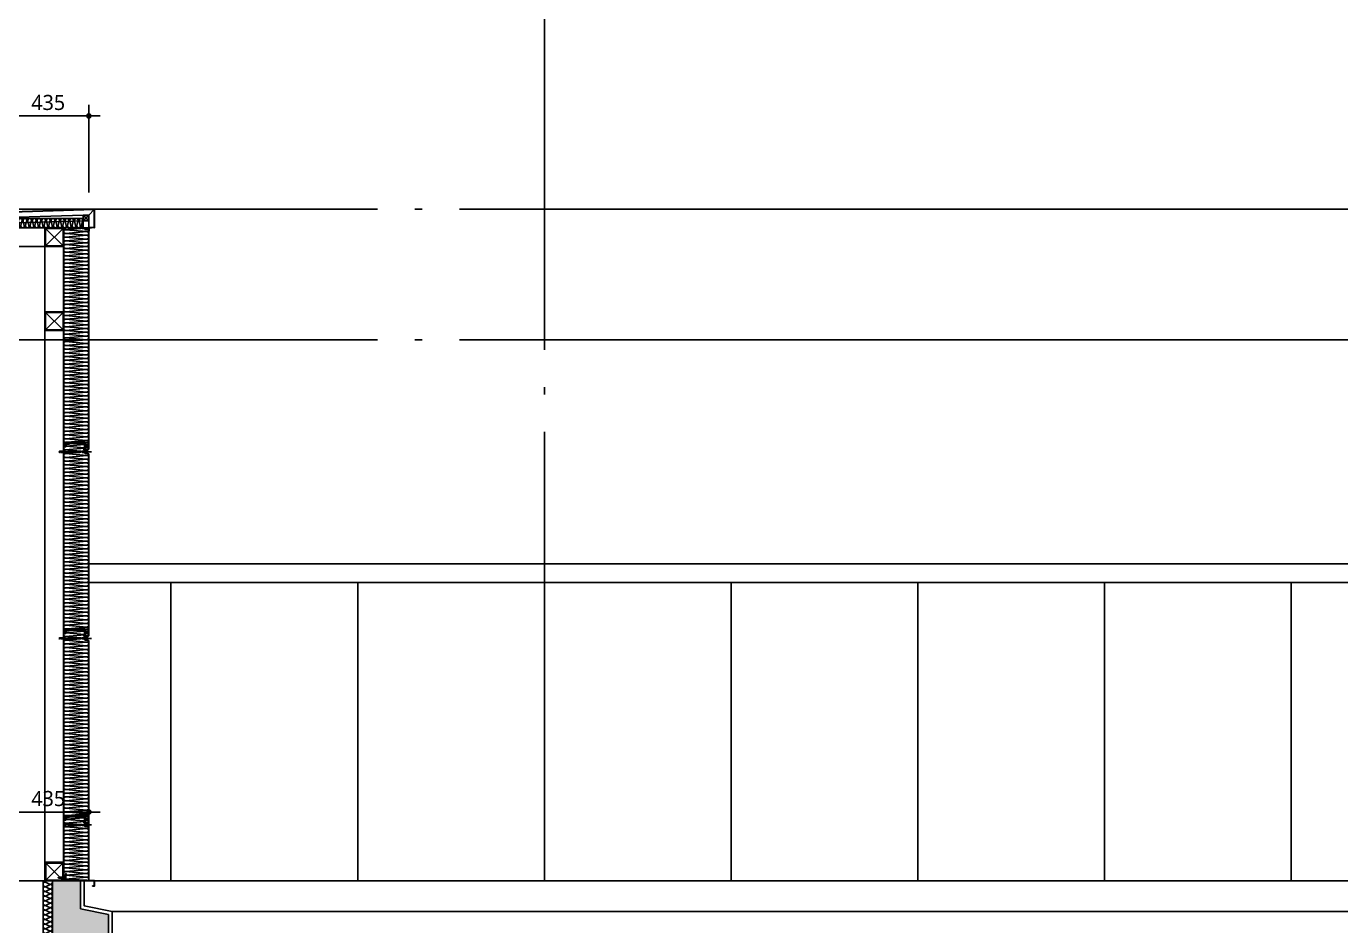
# Model space of a CAD drawing. Header units: millimetres. Extents: x 0 to 672800, y 0 to 118800.
# Drawn here: x 267675 to 274715, y 36804 to 41624 of the extents above; entities that cross this region are included whole.
import ezdxf
from ezdxf.xclip import XClip

# ---------------------------------------------------------------- set-up
doc = ezdxf.new("R2010")
doc.units = ezdxf.units.MM
doc.header["$LTSCALE"] = 200
doc.header["$XCLIPFRAME"] = 0
for name, pattern in [('CEN-GAUN', [32.2, 30, -1, 0.2, -1]), ('HIDDEN', [0.375, 0.25, -0.125]), ('XR-A-SECTION$0$CEN-OC', [10, 9.25, -0.25, 0.25, -0.25])]:
    doc.linetypes.add(name, pattern=pattern)
doc.layers.get('DEFPOINTS').update_dxf_attribs({"color": 137})
for name, color, linetype in [('0-S-col', 4, 'Continuous'), ('01FIN', 9, 'Continuous'), ('01단열재', 252, 'Continuous'), ('01하지철물', 253, 'Continuous'), ('161', 161, 'Continuous'), ('6ELE', 6, 'Continuous'), ('7', 7, 'Continuous'), ('8ELE', 8, 'Continuous'), ('A-CON', 2, 'Continuous'), ('A-sect_stl', 8, 'Continuous'), ('AA-ELEV-PCN9', 9, 'Continuous'), ('BOLT', 8, 'Continuous'), ('CEN', 1, 'CEN-GAUN'), ('CON', 2, 'Continuous'), ('CTR', 1, 'XR-A-SECTION$0$CEN-OC'), ('ELE-4', 4, 'Continuous'), ('ELE-6', 6, 'Continuous'), ('ELE-8', 8, 'Continuous'), ('FLA', 2, 'Continuous'), ('HAT', 8, 'Continuous'), ('HAT-254', 254, 'Continuous'), ('HAT-INS', 252, 'Continuous'), ('HAT-INS1', 252, 'Continuous'), ('Insul', 252, 'Continuous'), ('PANEL', 6, 'Continuous'), ('S-253', 252, 'Continuous'), ('squrepipe', 252, 'Continuous'), ('STEEL-E', 6, 'Continuous'), ('STL', 4, 'Continuous'), ('SYP_BOLT', 9, 'Continuous'), ('SYP_FLASHING', 5, 'Continuous'), ('SYP_INSUL', 252, 'Continuous'), ('WALL', 2, 'Continuous')]:
    doc.layers.add(name, color=color, linetype=linetype)
doc.layers.add('check', color=61, linetype='Continuous', plot=False)
doc.styles.add('$0$스타일1', font='malgun.ttf')
doc.dimstyles.new('CJA', dxfattribs={"dimscale": 300, "dimtxt": 2.7, "dimasz": 1, "dimexe": 2, "dimexo": 3, "dimgap": 1, "dimtad": 1, "dimdec": 0, "dimzin": 1, "dimdsep": 46, "dimlunit": 6, "dimtxsty": '$0$스타일1', "dimblk": 'CJDOT', "dimcen": 0.09, "dimdle": 1, "dimclrd": 256, "dimclre": 256, "dimclrt": 3, "dimadec": 0, "dimazin": 0, "dimtfac": 1, "dimtdec": 0, "dimtix": 1, "dimtmove": 2, "dimatfit": 3, "dimldrblk": 'CJDOT', "dimfxl": 1, "dimtolj": 1, "dimtzin": 1, "dimarcsym": 0})

# ---------------------------------------------------------------- blocks, each defined once
blk = doc.blocks.new('*U329')
at = {"layer": 'HAT-INS'}
for points in [[(0, 0, 0.414214), (0.25, 0.25), (0, 0.75, -1), (0.5, 0.75), (0.25, 0.25, 0.414214), (0.5, 0)], [(0.5, 0, 0.414214), (0.75, 0.25), (0.5, 0.75, -1), (1, 0.75), (0.75, 0.25, 0.414214), (1, 0)], [(1, 0, 0.414214), (1.25, 0.25), (1, 0.75, -1), (1.5, 0.75), (1.25, 0.25, 0.414214), (1.5, 0)], [(1.5, 0, 0.414214), (1.75, 0.25), (1.5, 0.75, -1), (2, 0.75), (1.75, 0.25, 0.414214), (2, 0)], [(2, 0, 0.414214), (2.25, 0.25), (2, 0.75, -1), (2.5, 0.75), (2.25, 0.25, 0.414214), (2.5, 0)], [(2.5, 0, 0.414214), (2.75, 0.25), (2.5, 0.75, -1), (3, 0.75), (2.75, 0.25, 0.414214), (3, 0)], [(3, 0, 0.414214), (3.25, 0.25), (3, 0.75, -1), (3.5, 0.75), (3.25, 0.25, 0.414214), (3.5, 0)], [(3.5, 0, 0.414214), (3.75, 0.25), (3.5, 0.75, -1), (4, 0.75), (3.75, 0.25, 0.414214), (4, 0)], [(4, 0, 0.414214), (4.25, 0.25), (4, 0.75, -1), (4.5, 0.75), (4.25, 0.25, 0.414214), (4.5, 0)], [(4.5, 0, 0.414214), (4.75, 0.25), (4.5, 0.75, -1), (5, 0.75), (4.75, 0.25, 0.414214), (5, 0)], [(5, 0, 0.414214), (5.25, 0.25), (5, 0.75, -1), (5.5, 0.75), (5.25, 0.25, 0.414214), (5.5, 0)], [(5.5, 0, 0.414214), (5.75, 0.25), (5.5, 0.75, -1), (6, 0.75), (5.75, 0.25, 0.414214), (6, 0)], [(6, 0, 0.414214), (6.25, 0.25), (6, 0.75, -1), (6.5, 0.75), (6.25, 0.25, 0.414214), (6.5, 0)], [(6.5, 0, 0.414214), (6.75, 0.25), (6.5, 0.75, -1), (7, 0.75), (6.75, 0.25, 0.414214), (7, 0)], [(7, 0, 0.414214), (7.25, 0.25), (7, 0.75, -1), (7.5, 0.75), (7.25, 0.25, 0.414214), (7.5, 0)], [(7.5, 0, 0.414214), (7.75, 0.25), (7.5, 0.75, -1), (8, 0.75), (7.75, 0.25, 0.414214), (8, 0)], [(8, 0, 0.414214), (8.25, 0.25), (8, 0.75, -1), (8.5, 0.75), (8.25, 0.25, 0.414214), (8.5, 0)], [(8.5, 0, 0.414214), (8.75, 0.25), (8.5, 0.75, -1), (9, 0.75), (8.75, 0.25, 0.414214), (9, 0)]]:
    blk.add_lwpolyline(points, format="xyb", dxfattribs=at)
blk = doc.blocks.new('SCW-1')
at = {"layer": 'BOLT', "color": 8, "linetype": 'HIDDEN', "ltscale": 0.5}
for p, q in [((150, 3), (150, 9)), ((154.1, 12), (151.1, 9)), ((151.1, 9), (151.1, 3)), ((151.1, 3), (154.1, 0)), ((153.1, 5.4), (153.1, 6.6)), ((153.1, 6.6), (154.5, 6.6)), ((154.5, 5.4), (153.1, 5.4)), ((154.5, 12), (154.1, 12)), ((154.1, 0), (154.5, 0)), ((154.5, 6.6), (154.5, 12)), ((154.5, 0), (154.5, 5.4))]:
    blk.add_line(p, q, dxfattribs=at)
for points in [[(0, 6), (9, 7), (11, 9), (12, 7), (10, 3)], [(10, 3), (5, 3), (0, 6), (5, 9), (11, 9)], [(150, 3), (10, 3)], [(11, 9), (150, 9)]]:
    blk.add_lwpolyline(points, dxfattribs=at)
for centre, start, end in [((150.6, 9.2), 199.47122, 340.52878), ((150.6, 2.8), 19.47122, 160.52878)]:
    blk.add_arc(centre, 0.6, start, end, dxfattribs=at)
blk = doc.blocks.new('PANEL-135')
at = {"layer": '161'}
for p, q in [((150, 0), (0, 0)), ((150, -1000), (0, -1000))]:
    blk.add_line(p, q, dxfattribs=at)
at = {"layer": 'BOLT', "color": 8, "linetype": 'HIDDEN', "ltscale": 0.5}
for p, q in [((37.8, 20.4), (41.2, 17)), ((37.8, 19.3), (40.8, 16.3)), ((37.8, 8.7), (40.8, 11.7)), ((37.8, 7.6), (41.2, 11)), ((37.8, 6.4), (41.2, 3)), ((37.8, 5.3), (40.8, 2.3)), ((41.2, 17), (41.2, 11)), ((41.2, 3), (41.2, -3)), ((37.8, -5.3), (40.8, -2.3)), ((37.8, -6.1), (37.8, -6.1)), ((38.6, -5.6), (41.2, -3))]:
    blk.add_line(p, q, dxfattribs=at)
at = {"layer": 'HAT-INS1'}
for points in [[(37.8, 21.4), (137, 30)], [(137, 30.5), (39.6, 38.9)]]:
    blk.add_lwpolyline(points, dxfattribs=at)
for points in [[(147.4, 26.4, -0.625476), (139.5, 10.2), (37.8, 19.1)], [(37.8, 1.4), (139.5, 10.2, -1), (139.5, -9.8), (37.8, -0.9)], [(25.8, -19.8), (139.5, -9.8, -1), (139.5, -29.8), (25.8, -19.8), (25.8, -19.8, 1), (25.8, -39.8, 1)], [(25.8, -39.8), (139.5, -29.8, -1), (139.5, -49.8), (25.8, -39.8), (25.8, -39.8, 1), (25.8, -59.8, 1)], [(25.8, -59.8), (139.5, -49.8, -1), (139.5, -69.8), (25.8, -59.8), (25.8, -59.8, 1), (25.8, -79.8, 1)], [(25.8, -79.8), (139.5, -69.8, -1), (139.5, -89.8), (25.8, -79.8), (25.8, -79.8, 1), (25.8, -99.8, 1)], [(16.1, -12.4, 0.338737), (25.8, -19.8)], [(25.8, -99.8), (139.5, -89.8, -1), (139.5, -109.8), (25.8, -99.8), (25.8, -99.8, 1), (25.8, -119.8, 1)], [(25.8, -119.8), (139.5, -109.8, -1), (139.5, -129.8), (25.8, -119.8), (25.8, -119.8, 1), (25.8, -139.8, 1)], [(25.8, -139.8), (139.5, -129.8, -1), (139.5, -149.8), (25.8, -139.8), (25.8, -139.8, 1), (25.8, -159.8, 1)], [(25.8, -159.8), (139.5, -149.8, -1), (139.5, -169.8), (25.8, -159.8), (25.8, -159.8, 1), (25.8, -179.8, 1)], [(25.8, -179.8), (139.5, -169.8, -1), (139.5, -189.8), (25.8, -179.8), (25.8, -179.8, 1), (25.8, -199.8, 1)], [(25.8, -199.8), (139.5, -189.8, -1), (139.5, -209.8), (25.8, -199.8), (25.8, -199.8, 1), (25.8, -219.8, 1)], [(25.8, -219.8), (139.5, -209.8, -1), (139.5, -229.8), (25.8, -219.8), (25.8, -219.8, 1), (25.8, -239.8, 1)], [(25.8, -239.8), (139.5, -229.8, -1), (139.5, -249.8), (25.8, -239.8), (25.8, -239.8, 1), (25.8, -259.8, 1)], [(25.8, -259.8), (139.5, -249.8, -1), (139.5, -269.8), (25.8, -259.8), (25.8, -259.8, 1), (25.8, -279.8, 1)], [(25.8, -279.8), (139.5, -269.8, -1), (139.5, -289.8), (25.8, -279.8), (25.8, -279.8, 1), (25.8, -299.8, 1)], [(25.8, -299.8), (139.5, -289.8, -1), (139.5, -309.8), (25.8, -299.8), (25.8, -299.8, 1), (25.8, -319.8, 1)], [(25.8, -319.8), (139.5, -309.8, -1), (139.5, -329.8), (25.8, -319.8), (25.8, -319.8, 1), (25.8, -339.8, 1)], [(25.8, -339.8), (139.5, -329.8, -1), (139.5, -349.8), (25.8, -339.8), (25.8, -339.8, 1), (25.8, -359.8, 1)], [(25.8, -359.8), (139.5, -349.8, -1), (139.5, -369.8), (25.8, -359.8), (25.8, -359.8, 1), (25.8, -379.8, 1)], [(25.8, -379.8), (139.5, -369.8, -1), (139.5, -389.8), (25.8, -379.8), (25.8, -379.8, 1), (25.8, -399.8, 1)], [(25.8, -399.8), (139.5, -389.8, -1), (139.5, -409.8), (25.8, -399.8), (25.8, -399.8, 1), (25.8, -419.8, 1)], [(25.8, -419.8), (139.5, -409.8, -1), (139.5, -429.8), (25.8, -419.8), (25.8, -419.8, 1), (25.8, -439.8, 1)], [(25.8, -439.8), (139.5, -429.8, -1), (139.5, -449.8), (25.8, -439.8), (25.8, -439.8, 1), (25.8, -459.8, 1)], [(25.8, -459.8), (139.5, -449.8, -1), (139.5, -469.8), (25.8, -459.8), (25.8, -459.8, 1), (25.8, -479.8, 1)], [(25.8, -479.8), (139.5, -469.8, -1), (139.5, -489.8), (25.8, -479.8), (25.8, -479.8, 1), (25.8, -499.8, 1)], [(25.8, -499.8), (139.5, -489.8, -1), (139.5, -509.8), (25.8, -499.8), (25.8, -499.8, 1), (25.8, -519.8, 1)], [(25.8, -519.8), (139.5, -509.8, -1), (139.5, -529.8), (25.8, -519.8), (25.8, -519.8, 1), (25.8, -539.8, 1)], [(25.8, -539.8), (139.5, -529.8, -1), (139.5, -549.8), (25.8, -539.8), (25.8, -539.8, 1), (25.8, -559.8, 1)], [(25.8, -559.8), (139.5, -549.8, -1), (139.5, -569.8), (25.8, -559.8), (25.8, -559.8, 1), (25.8, -579.8, 1)], [(25.8, -579.8), (139.5, -569.8, -1), (139.5, -589.8), (25.8, -579.8), (25.8, -579.8, 1), (25.8, -599.8, 1)], [(25.8, -599.8), (139.5, -589.8, -1), (139.5, -609.8), (25.8, -599.8), (25.8, -599.8, 1), (25.8, -619.8, 1)], [(25.8, -619.8), (139.5, -609.8, -1), (139.5, -629.8), (25.8, -619.8), (25.8, -619.8, 1), (25.8, -639.8, 1)], [(25.8, -639.8), (139.5, -629.8, -1), (139.5, -649.8), (25.8, -639.8), (25.8, -639.8, 1), (25.8, -659.8, 1)], [(25.8, -659.8), (139.5, -649.8, -1), (139.5, -669.8), (25.8, -659.8), (25.8, -659.8, 1), (25.8, -679.8, 1)], [(25.8, -679.8), (139.5, -669.8, -1), (139.5, -689.8), (25.8, -679.8), (25.8, -679.8, 1), (25.8, -699.8, 1)], [(25.8, -699.8), (139.5, -689.8, -1), (139.5, -709.8), (25.8, -699.8), (25.8, -699.8, 1), (25.8, -719.8, 1)], [(25.8, -719.8), (139.5, -709.8, -1), (139.5, -729.8), (25.8, -719.8), (25.8, -719.8, 1), (25.8, -739.8, 1)], [(25.8, -739.8), (139.5, -729.8, -1), (139.5, -749.8), (25.8, -739.8), (25.8, -739.8, 1), (25.8, -759.8, 1)], [(25.8, -759.8), (139.5, -749.8, -1), (139.5, -769.8), (25.8, -759.8), (25.8, -759.8, 1), (25.8, -779.8, 1)], [(25.8, -779.8), (139.5, -769.8, -1), (139.5, -789.8), (25.8, -779.8), (25.8, -779.8, 1), (25.8, -799.8, 1)], [(25.8, -799.8), (139.5, -789.8, -1), (139.5, -809.8), (25.8, -799.8), (25.8, -799.8, 1), (25.8, -819.8, 1)], [(25.8, -819.8), (139.5, -809.8, -1), (139.5, -829.8), (25.8, -819.8), (25.8, -819.8, 1), (25.8, -839.8, 1)], [(25.8, -839.8), (139.5, -829.8, -1), (139.5, -849.8), (25.8, -839.8), (25.8, -839.8, 1), (25.8, -859.8, 1)], [(25.8, -859.8), (139.5, -849.8, -1), (139.5, -869.8), (25.8, -859.8), (25.8, -859.8, 1), (25.8, -879.8, 1)], [(25.8, -879.8), (139.5, -869.8, -1), (139.5, -889.8), (25.8, -879.8), (25.8, -879.8, 1), (25.8, -899.8, 1)], [(25.8, -899.8), (139.5, -889.8, -1), (139.5, -909.8), (25.8, -899.8), (25.8, -899.8, 1), (25.8, -919.8, 1)], [(25.8, -919.8), (139.5, -909.8, -1), (139.5, -929.8), (25.8, -919.8), (25.8, -919.8, 1), (25.8, -939.8, 1)], [(129.1, -948.8), (25.8, -939.8), (25.8, -939.8, 0.541794), (16.7, -953.8, 0.541794)], [(25.8, -939.8), (139.5, -929.8, -1), (139.5, -949.8), (138.9, -949.7)]]:
    blk.add_lwpolyline(points, format="xyb", dxfattribs=at)
at = {"layer": 'Insul', "color": 251}
for p, q in [((18.3, -964.5), (18.3, -973.7)), ((32.3, -964.5), (18.3, -964.5)), ((32.3, -973.7), (18.3, -973.7)), ((18.3, -974.7), (18.3, -983)), ((32.3, -974.7), (18.3, -974.7)), ((32.3, -964.5), (32.3, -973.7)), ((32.3, -974.7), (32.3, -983)), ((29, -986.4), (21.7, -986.4))]:
    blk.add_line(p, q, dxfattribs=at)
for points in [[(135.1, 38.5), (136, 38.5, 0.414214), (136.3, 38.8), (136.3, 39), (136.3, 39.5, 0.414214), (133.3, 42.5), (128.3, 43.2), (120.8, 43.2, -0.414214), (120.3, 43.7), (120.3, 44, -0.414214), (120.8, 44.5), (133.9, 44.5), (135.5, 44.1, 0.487928), (135.9, 44.4), (135.9, 44.5, 0.414214), (133.9, 46.5), (82.3, 46.5), (40.6, 46.5, 0.414214), (38.6, 44.5), (38.6, 44.4, 0.487928), (39, 44.1), (40.6, 44.5), (53.7, 44.5, -0.414214), (54.2, 44), (54.2, 43.7, -0.414214), (53.7, 43.2), (46.1, 43.2), (41.1, 42.5, 0.414214), (38.1, 39.5), (38.1, 39), (38.1, 38.8, 0.414214), (38.4, 38.5), (39.3, 38.5, 0.414214), (39.6, 38.8), (39.6, 39, -0.414214), (41.1, 40.5), (46.1, 41.2), (54.7, 41.2, 0.414214), (56.2, 42.7), (56.2, 44, -0.414214), (56.7, 44.5), (82.3, 44.5), (117.8, 44.5, -0.414214), (118.3, 44), (118.3, 42.7, 0.414214), (119.8, 41.2), (128.3, 41.2), (133.3, 40.5, -0.414214), (134.8, 39), (134.8, 38.8, 0.414214)], [(135.1, 38.5), (136, 38.5, 0.414214), (136.3, 38.8), (136.3, 39), (136.3, 39.5, 0.414214), (133.3, 42.5), (128.3, 43.2), (120.8, 43.2, -0.414214), (120.3, 43.7), (120.3, 44, -0.414214), (120.8, 44.5), (133.9, 44.5), (135.5, 44.1, 0.487928), (135.9, 44.4), (135.9, 44.5, 0.414214), (133.9, 46.5), (82.3, 46.5), (40.6, 46.5, 0.414214), (38.6, 44.5), (38.6, 44.4, 0.487928), (39, 44.1), (40.6, 44.5), (53.7, 44.5, -0.414214), (54.2, 44), (54.2, 43.7, -0.414214), (53.7, 43.2), (46.1, 43.2), (41.1, 42.5, 0.414214), (38.1, 39.5), (38.1, 39), (38.1, 38.8, 0.414214), (38.4, 38.5), (39.3, 38.5, 0.414214), (39.6, 38.8), (39.6, 39, -0.414214), (41.1, 40.5), (46.1, 41.2), (54.7, 41.2, 0.414214), (56.2, 42.7), (56.2, 44, -0.414214), (56.7, 44.5), (82.3, 44.5), (117.8, 44.5, -0.414214), (118.3, 44), (118.3, 42.7, 0.414214), (119.8, 41.2), (128.3, 41.2), (133.3, 40.5, -0.414214), (134.8, 39), (134.8, 38.8, 0.414214)], [(148.7, -968.9, -0.414214), (146.2, -971.4), (142.9, -971.4, -0.414214), (140.4, -968.9), (140.4, -953.8, 0.414214), (139.4, -952.8), (136.9, -952.8), (136.9, -951.8), (39, -951.8), (39, -952.8), (35.1, -952.8, 0.414214), (34.1, -953.8), (34.1, -983, -0.414191), (29.1, -988), (21.7, -988, -0.414236), (16.7, -983), (16.7, -949.8), (37, -949.8), (37, -948.8), (138.9, -948.8), (138.9, -949.8), (148.7, -949.8)], [(148.7, -968.9, -0.414214), (146.2, -971.4), (142.9, -971.4, -0.414214), (140.4, -968.9), (140.4, -953.8, 0.414214), (139.4, -952.8), (136.9, -952.8), (136.9, -951.8), (39, -951.8), (39, -952.8), (35.1, -952.8, 0.414214), (34.1, -953.8), (34.1, -983, -0.414191), (29.1, -988), (21.7, -988, -0.414236), (16.7, -983), (16.7, -949.8), (37, -949.8), (37, -948.8), (138.9, -948.8), (138.9, -949.8), (148.7, -949.8)], [(142, -951.4), (147, -951.4), (147, -968.9, -0.414214), (146.2, -969.7), (142.9, -969.7, -0.414214), (142, -968.9)]]:
    blk.add_lwpolyline(points, format="xyb", close=True, dxfattribs=at)
blk.add_lwpolyline([(32.3, -952.5), (32.3, -963.5), (18.3, -963.5), (18.3, -952.5)], close=True, dxfattribs=at)
for centre, start, end in [((21.7, -983), 180, 270.00431), ((29, -983), 270.00431, 0)]:
    blk.add_arc(centre, 3.35, start, end, dxfattribs=at)
at = {"layer": 'PANEL', "ltscale": 3}
for points in [[(44, 43.3), (44, 44.1), (39, 44.1, 0.414214), (37, 42.1), (37, -3.7, -0.39552), (32.8, -8.2), (19.7, -9.1, 0.39896), (15, -14.1), (15, -444.5), (15, -983.8, 0.414242), (20, -988.8), (31.5, -988.8, 0.414191), (35, -985.3), (35, -953.3), (42, -953.3), (42, -952.5), (34.2, -952.5), (34.2, -985.3, -0.414191), (31.5, -988), (20, -988, -0.414242), (15.8, -983.8), (15.8, -444.5), (15.8, -14.1, -0.399273), (19.8, -9.9), (32.8, -9, 0.39552), (37.8, -3.7), (37.8, 42.1, -0.414214), (39, 43.3), (44, 43.3)], [(130.5, 44.1), (130.5, 44.1), (130.5, 43.6), (135.5, 43.6, -0.414214), (137, 42.1), (137, 28.4, 0.414214), (139, 26.4), (148, 26.4, -0.414214), (149.5, 24.9), (149.5, -391.9), (149.5, -969.9, -0.414214), (148, -971.4), (141, -971.4, -0.414214), (139.5, -969.9), (139.5, -952.8), (137, -952.8), (137, -953.3), (139, -953.3), (139, -969.9, 0.414214), (141, -971.9), (148, -971.9, 0.414214), (150, -969.9), (150, -391.9), (150, 24.9, 0.414214), (148, 26.9), (139, 26.9, -0.414214), (137.5, 28.4), (137.5, 42.1, 0.414214), (135.5, 44.1), (130.5, 44.1)]]:
    blk.add_lwpolyline(points, format="xyb", dxfattribs=at)
at = {"layer": 'SYP_INSUL'}
for points in [[(37.8, 41.4), (38.9, 41.5)], [(38.1, 39), (37.8, 39.1)], [(56.2, 43.2), (70.1, 44.5)]]:
    blk.add_lwpolyline(points, dxfattribs=at)
at = {"layer": 'WALL', "color": 3}
blk.add_line((44, 43.3), (44, 43.3), dxfattribs=at)
at = {"xscale": -1}
blk.add_blockref('SCW-1', (176.2, -6), dxfattribs=at)
blk = doc.blocks.new('CJDOT')
blk.add_line((-2, 0), (2, 0))
at = {"const_width": 0.5}
blk.add_lwpolyline([(-0.25, 0, 1), (0.25, 0, 1)], format="xyb", close=True, dxfattribs=at)
blk = doc.blocks.new('*D332')
at = {"layer": 'check', "lineweight": -2, "transparency": 16777216}
for p, q in [((267575, 37003.3), (267575, 37473)), ((268010, 37170.1), (268010, 37473)), ((267605, 37413), (267980, 37413))]:
    blk.add_line(p, q, dxfattribs=at)
at = {"layer": 'DEFPOINTS', "color": 0, "transparency": 16777216}
for p in [(268010, 37413), (268010, 37080.1), (267575, 36913.3)]:
    blk.add_point(p, dxfattribs=at)
at = {"layer": 'check', "lineweight": -2, "transparency": 16777216, "xscale": 30, "yscale": 30, "zscale": 30, "rotation": 180}
blk.add_blockref('CJDOT', (267575, 37413), dxfattribs=at)
at = {"layer": 'check', "lineweight": -2, "transparency": 16777216, "xscale": 30, "yscale": 30, "zscale": 30}
blk.add_blockref('CJDOT', (268010, 37413), dxfattribs=at)
at = {"layer": 'check', "transparency": 16777216, "insert": (267792.5, 37484.8), "char_height": 81, "attachment_point": 5, "style": '$0$스타일1'}
blk.add_mtext('\\A1;435', dxfattribs=at)
blk = doc.blocks.new('하지철물')
at = {"layer": '01하지철물', "color": 1}
for p, q in [((46.8, 46.8), (-46.8, -46.8)), ((46.8, -46.8), (-46.8, 46.8))]:
    blk.add_line(p, q, dxfattribs=at)
at = {"layer": '01하지철물'}
for points in [[(-50, -50), (-50, 50), (50, 50), (50, -50)], [(-46.8, -46.8), (-46.8, 46.8), (46.8, 46.8), (46.8, -46.8)]]:
    blk.add_lwpolyline(points, close=True, dxfattribs=at)
blk = doc.blocks.new('STL_30x30')
at = {"layer": 'CTR'}
for p, q in [((1.6, 28.4), (28.4, 1.6)), ((28.4, 28.4), (1.6, 1.6))]:
    blk.add_line(p, q, dxfattribs=at)
at = {"layer": 'ELE-4'}
for points in [[(0, 0), (30, 0), (30, 30), (0, 30)], [(1.6, 1.6), (28.4, 1.6), (28.4, 28.4), (1.6, 28.4)]]:
    blk.add_lwpolyline(points, close=True, dxfattribs=at)
blk = doc.blocks.new('CAP-535X100')
at = {"layer": 'ELE-6'}
blk.add_lwpolyline([(-550, -100), (-60, -100), (-60, -50), (-550, -50)], close=True, dxfattribs=at)
at = {"layer": 'ELE-8'}
for p, q in [((-580, -47.9), (-608.8, -21.1)), ((-580, -98.8), (-580, -48.9)), ((-580, -78.9), (-59.5, -62.2)), ((-550, -47.9), (-60, -32.2)), ((-550, -50), (-550, -47.9)), ((-60, -50), (-60, -32.2)), ((-30, -32.2), (-1.2, -1.3)), ((-30, -96), (-30, -32.2))]:
    blk.add_line(p, q, dxfattribs=at)
at = {"layer": 'Insul'}
for points in [[(-550, -50.3, -0.608337), (-538.2, -63.6), (-544.4, -86.5, 0.524856), (-535, -100, 0.524856), (-525.7, -86.5), (-531.9, -63.6, -1.449198), (-513.2, -63.6), (-519.4, -86.5, 0.524856), (-510, -100, 0.524856), (-500.7, -86.5), (-506.9, -63.6, -1.449198), (-488.2, -63.6), (-494.4, -86.5, 0.524856), (-485, -100, 0.00003), (-485, -100)], [(-485, -100, 0.524856), (-475.7, -86.5), (-481.9, -63.6, -1.449198), (-463.2, -63.6), (-469.4, -86.5, 0.524856), (-460, -100, 0.524856), (-450.7, -86.5), (-456.9, -63.6, -1.449198), (-438.2, -63.6), (-444.4, -86.5, 0.524856), (-435, -100, 0.524856), (-425.7, -86.5), (-431.9, -63.6, -1.449198), (-413.2, -63.6), (-419.4, -86.5, 0.524856), (-410, -100, 0.524856), (-400.7, -86.5), (-406.9, -63.6, -1.449198), (-388.2, -63.6), (-394.4, -86.5, 0.524856), (-385, -100, 0.524856), (-375.7, -86.5), (-381.9, -63.6, -1.449198), (-363.2, -63.6), (-369.4, -86.5, 0.524856), (-360, -100, 0.524856), (-350.7, -86.5), (-356.9, -63.6, -1.449198), (-338.2, -63.6), (-344.4, -86.5, 0.524856), (-335, -100, 0.524856), (-325.7, -86.5), (-331.9, -63.6, -1.449198), (-313.2, -63.6), (-319.4, -86.5, 0.524856), (-310, -100, 0.524856), (-300.7, -86.5), (-306.9, -63.6, -1.449198), (-288.2, -63.6), (-294.4, -86.5, 0.524856), (-285, -100, 0.524856), (-275.7, -86.5), (-281.9, -63.6, -1.449198), (-263.2, -63.6), (-269.4, -86.5, 0.524856), (-260, -100, 0.524856), (-250.7, -86.5), (-256.9, -63.6, -1.449198), (-238.2, -63.6), (-244.4, -86.5, 0.524856), (-235, -100, 0.524856), (-225.7, -86.5), (-231.9, -63.6, -1.449198), (-213.2, -63.6), (-219.4, -86.5, 0.524856), (-210, -100, 0.524856), (-200.7, -86.5), (-206.9, -63.6, -1.449198), (-188.2, -63.6), (-194.4, -86.5, 0.524856), (-185, -100, 0.524856), (-175.7, -86.5), (-181.9, -63.6, -1.449198), (-163.2, -63.6), (-169.4, -86.5, 0.524856), (-160, -100, 0.524856), (-150.7, -86.5), (-156.9, -63.6, -1.449198), (-138.2, -63.6), (-144.4, -86.5, 0.524856), (-135, -100, 0.524856), (-125.7, -86.5), (-131.9, -63.6, -1.449198), (-113.2, -63.6), (-119.4, -86.5, 0.524856), (-110, -100, 0.524856), (-100.7, -86.5), (-106.9, -63.6, -1.449198), (-88.2, -63.6), (-94.4, -86.5, 0.524856), (-85, -100, 0.524856), (-75.7, -86.5), (-81.9, -63.6, -1.449198), (-63.2, -63.6), (-69.4, -86.5, 0.524856), (-60, -100, 0.00003), (-60, -100, 0.00003)]]:
    blk.add_lwpolyline(points, format="xyb", dxfattribs=at)
at = {"layer": 'STL'}
blk.add_lwpolyline([(-579.1, -145.6), (-565, -125), (-565, -98.8), (-608.8, -98.8), (-608.8, -21.1), (-1.2, -1.3), (-1.2, -98.8), (-30, -96), (-30, -117.2), (-28.8, -117.2), (-28.8, -97.2), (0, -100), (0, 0), (-610, -20), (-610, -100), (-566.2, -100), (-566.2, -124.6), (-580.1, -144.9), (-579.1, -145.6)], dxfattribs=at)
at = {"layer": 'S-253'}
for p in [(-580, -77.9), (-60, -62.2)]:
    blk.add_blockref('STL_30x30', p, dxfattribs=at)
blk = doc.blocks.new('PANEL-135-1200')
at = {"layer": '161'}
for p, q in [((150, 1200), (0, 1200)), ((150, 0), (0, 0))]:
    blk.add_line(p, q, dxfattribs=at)
at = {"layer": 'BOLT', "color": 8, "linetype": 'HIDDEN', "ltscale": 0.5}
for p, q in [((37.8, 1220.4), (41.2, 1217)), ((37.8, 1219.3), (40.8, 1216.3)), ((37.8, 1208.7), (40.8, 1211.7)), ((37.8, 1207.6), (41.2, 1211)), ((37.8, 1206.4), (41.2, 1203)), ((37.8, 1205.3), (40.8, 1202.3)), ((37.8, 1194.7), (40.8, 1197.7)), ((38.6, 1194.4), (41.2, 1197)), ((41.2, 1217), (41.2, 1211)), ((41.2, 1203), (41.2, 1197)), ((37.8, 1193.9), (37.8, 1193.9))]:
    blk.add_line(p, q, dxfattribs=at)
at = {"layer": 'HAT-INS1'}
for points in [[(37.8, 1221.4), (137, 1230)], [(137, 1230.5), (39.6, 1238.9)]]:
    blk.add_lwpolyline(points, dxfattribs=at)
for points in [[(147.4, 1226.4, -0.625476), (139.5, 1210.2), (37.8, 1219.1)], [(37.8, 1201.4), (139.5, 1210.2, -1), (139.5, 1190.2), (37.8, 1199.1)], [(25.8, 1180.2), (139.5, 1190.2, -1), (139.5, 1170.2), (25.8, 1180.2), (25.8, 1180.2, 1), (25.8, 1160.2, 1)], [(25.8, 1160.2), (139.5, 1170.2, -1), (139.5, 1150.2), (25.8, 1160.2), (25.8, 1160.2, 1), (25.8, 1140.2, 1)], [(25.8, 1140.2), (139.5, 1150.2, -1), (139.5, 1130.2), (25.8, 1140.2), (25.8, 1140.2, 1), (25.8, 1120.2, 1)], [(25.8, 1120.2), (139.5, 1130.2, -1), (139.5, 1110.2), (25.8, 1120.2), (25.8, 1120.2, 1), (25.8, 1100.2, 1)], [(15.9, 1188.8, 0.373024), (25.8, 1180.2)], [(25.8, 1100.2), (139.5, 1110.2, -1), (139.5, 1090.2), (25.8, 1100.2), (25.8, 1100.2, 1), (25.8, 1080.2, 1)], [(25.8, 1080.2), (139.5, 1090.2, -1), (139.5, 1070.2), (25.8, 1080.2), (25.8, 1080.2, 1), (25.8, 1060.2, 1)], [(25.8, 1060.2), (139.5, 1070.2, -1), (139.5, 1050.2), (25.8, 1060.2), (25.8, 1060.2, 1), (25.8, 1040.2, 1)], [(25.8, 1040.2), (139.5, 1050.2, -1), (139.5, 1030.2), (25.8, 1040.2), (25.8, 1040.2, 1), (25.8, 1020.2, 1)], [(25.8, 1020.2), (139.5, 1030.2, -1), (139.5, 1010.2), (25.8, 1020.2), (25.8, 1020.2, 1), (25.8, 1000.2, 1)], [(25.8, 1000.2), (139.5, 1010.2, -1), (139.5, 990.2), (25.8, 1000.2), (25.8, 1000.2, 1), (25.8, 980.2, 1)], [(25.8, 980.2), (139.5, 990.2, -1), (139.5, 970.2), (25.8, 980.2), (25.8, 980.2, 1), (25.8, 960.2, 1)], [(25.8, 960.2), (139.5, 970.2, -1), (139.5, 950.2), (25.8, 960.2), (25.8, 960.2, 1), (25.8, 940.2, 1)], [(25.8, 940.2), (139.5, 950.2, -1), (139.5, 930.2), (25.8, 940.2), (25.8, 940.2, 1), (25.8, 920.2, 1)], [(25.8, 920.2), (139.5, 930.2, -1), (139.5, 910.2), (25.8, 920.2), (25.8, 920.2, 1), (25.8, 900.2, 1)], [(25.8, 900.2), (139.5, 910.2, -1), (139.5, 890.2), (25.8, 900.2), (25.8, 900.2, 1), (25.8, 880.2, 1)], [(25.8, 880.2), (139.5, 890.2, -1), (139.5, 870.2), (25.8, 880.2), (25.8, 880.2, 1), (25.8, 860.2, 1)], [(25.8, 860.2), (139.5, 870.2, -1), (139.5, 850.2), (25.8, 860.2), (25.8, 860.2, 1), (25.8, 840.2, 1)], [(25.8, 840.2), (139.5, 850.2, -1), (139.5, 830.2), (25.8, 840.2), (25.8, 840.2, 1), (25.8, 820.2, 1)], [(25.8, 820.2), (139.5, 830.2, -1), (139.5, 810.2), (25.8, 820.2), (25.8, 820.2, 1), (25.8, 800.2, 1)], [(25.8, 800.2), (139.5, 810.2, -1), (139.5, 790.2), (25.8, 800.2), (25.8, 800.2, 1), (25.8, 780.2, 1)], [(25.8, 780.2), (139.5, 790.2, -1), (139.5, 770.2), (25.8, 780.2), (25.8, 780.2, 1), (25.8, 760.2, 1)], [(25.8, 760.2), (139.5, 770.2, -1), (139.5, 750.2), (25.8, 760.2), (25.8, 760.2, 1), (25.8, 740.2, 1)], [(25.8, 740.2), (139.5, 750.2, -1), (139.5, 730.2), (25.8, 740.2), (25.8, 740.2, 1), (25.8, 720.2, 1)], [(25.8, 720.2), (139.5, 730.2, -1), (139.5, 710.2), (25.8, 720.2), (25.8, 720.2, 1), (25.8, 700.2, 1)], [(25.8, 700.2), (139.5, 710.2, -1), (139.5, 690.2), (25.8, 700.2), (25.8, 700.2, 1), (25.8, 680.2, 1)], [(25.8, 680.2), (139.5, 690.2, -1), (139.5, 670.2), (25.8, 680.2), (25.8, 680.2, 1), (25.8, 660.2, 1)], [(25.8, 660.2), (139.5, 670.2, -1), (139.5, 650.2), (25.8, 660.2), (25.8, 660.2, 1), (25.8, 640.2, 1)], [(25.8, 640.2), (139.5, 650.2, -1), (139.5, 630.2), (25.8, 640.2), (25.8, 640.2, 1), (25.8, 620.2, 1)], [(25.8, 620.2), (139.5, 630.2, -1), (139.5, 610.2), (25.8, 620.2), (25.8, 620.2, 1), (25.8, 600.2, 1)], [(25.8, 600.2), (139.5, 610.2, -1), (139.5, 590.2), (25.8, 600.2), (25.8, 600.2, 1), (25.8, 580.2, 1)], [(25.8, 580.2), (139.5, 590.2, -1), (139.5, 570.2), (25.8, 580.2), (25.8, 580.2, 1), (25.8, 560.2, 1)], [(25.8, 560.2), (139.5, 570.2, -1), (139.5, 550.2), (25.8, 560.2), (25.8, 560.2, 1), (25.8, 540.2, 1)], [(25.8, 540.2), (139.5, 550.2, -1), (139.5, 530.2), (25.8, 540.2), (25.8, 540.2, 1), (25.8, 520.2, 1)], [(25.8, 520.2), (139.5, 530.2, -1), (139.5, 510.2), (25.8, 520.2), (25.8, 520.2, 1), (25.8, 500.2, 1)], [(25.8, 500.2), (139.5, 510.2, -1), (139.5, 490.2), (25.8, 500.2), (25.8, 500.2, 1), (25.8, 480.2, 1)], [(25.8, 480.2), (139.5, 490.2, -1), (139.5, 470.2), (25.8, 480.2), (25.8, 480.2, 1), (25.8, 460.2, 1)], [(25.8, 460.2), (139.5, 470.2, -1), (139.5, 450.2), (25.8, 460.2), (25.8, 460.2, 1), (25.8, 440.2, 1)], [(25.8, 440.2), (139.5, 450.2, -1), (139.5, 430.2), (25.8, 440.2), (25.8, 440.2, 1), (25.8, 420.2, 1)], [(25.8, 420.2), (139.5, 430.2, -1), (139.5, 410.2), (25.8, 420.2), (25.8, 420.2, 1), (25.8, 400.2, 1)], [(25.8, 400.2), (139.5, 410.2, -1), (139.5, 390.2), (25.8, 400.2), (25.8, 400.2, 1), (25.8, 380.2, 1)], [(25.8, 380.2), (139.5, 390.2, -1), (139.5, 370.2), (25.8, 380.2), (25.8, 380.2, 1), (25.8, 360.2, 1)], [(25.8, 360.2), (139.5, 370.2, -1), (139.5, 350.2), (25.8, 360.2), (25.8, 360.2, 1), (25.8, 340.2, 1)], [(25.8, 340.2), (139.5, 350.2, -1), (139.5, 330.2), (25.8, 340.2), (25.8, 340.2, 1), (25.8, 320.2, 1)], [(25.8, 320.2), (139.5, 330.2, -1), (139.5, 310.2), (25.8, 320.2), (25.8, 320.2, 1), (25.8, 300.2, 1)], [(25.8, 300.2), (139.5, 310.2, -1), (139.5, 290.2), (25.8, 300.2), (25.8, 300.2, 1), (25.8, 280.2, 1)], [(25.8, 280.2), (139.5, 290.2, -1), (139.5, 270.2), (25.8, 280.2), (25.8, 280.2, 1), (25.8, 260.2, 1)], [(25.8, 260.2), (139.5, 270.2, -1), (139.5, 250.2), (25.8, 260.2), (25.8, 260.2, 1), (25.8, 240.2, 1)], [(25.8, 240.2), (139.5, 250.2, -1), (139.5, 230.2), (25.8, 240.2), (25.8, 240.2, 1), (25.8, 220.2, 1)], [(25.8, 220.2), (139.5, 230.2, -1), (139.5, 210.2), (25.8, 220.2), (25.8, 220.2, 1), (25.8, 200.2, 1)], [(25.8, 200.2), (139.5, 210.2, -1), (139.5, 190.2), (25.8, 200.2), (25.8, 200.2, 1), (25.8, 180.2, 1)], [(25.8, 180.2), (139.5, 190.2, -1), (139.5, 170.2), (25.8, 180.2), (25.8, 180.2, 1), (25.8, 160.2, 1)], [(25.8, 160.2), (139.5, 170.2, -1), (139.5, 150.2), (25.8, 160.2), (25.8, 160.2, 1), (25.8, 140.2, 1)], [(25.8, 140.2), (139.5, 150.2, -1), (139.5, 130.2), (25.8, 140.2), (25.8, 140.2, 1), (25.8, 120.2, 1)], [(25.8, 120.2), (139.5, 130.2, -1), (139.5, 110.2), (25.8, 120.2), (25.8, 120.2, 1), (25.8, 100.2, 1)], [(25.8, 100.2), (139.5, 110.2, -1), (139.5, 90.2), (25.8, 100.2), (25.8, 100.2, 1), (25.8, 80.2, 1)], [(25.8, 80.2), (139.5, 90.2, -1), (139.5, 70.2), (25.8, 80.2), (25.8, 80.2, 1), (25.8, 60.2, 1)], [(129.1, 51.2), (25.8, 60.2), (25.8, 60.2, 0.541794), (16.6, 46.2, 0.541794)], [(25.8, 60.2), (139.5, 70.2, -1), (139.5, 50.2), (138.9, 50.3)]]:
    blk.add_lwpolyline(points, format="xyb", dxfattribs=at)
at = {"layer": 'Insul', "color": 251}
for p, q in [((18.3, 35.5), (18.3, 26.3)), ((32.3, 35.5), (18.3, 35.5)), ((32.3, 26.3), (18.3, 26.3)), ((18.3, 25.3), (18.3, 17)), ((32.3, 25.3), (18.3, 25.3)), ((29, 13.6), (21.7, 13.6)), ((32.3, 35.5), (32.3, 26.3)), ((32.3, 25.3), (32.3, 17))]:
    blk.add_line(p, q, dxfattribs=at)
for points in [[(135.1, 1238.5), (136, 1238.5, 0.414214), (136.3, 1238.8), (136.3, 1239), (136.3, 1239.5, 0.414214), (133.3, 1242.5), (128.3, 1243.2), (120.8, 1243.2, -0.414214), (120.3, 1243.7), (120.3, 1244, -0.414214), (120.8, 1244.5), (133.9, 1244.5), (135.5, 1244.1, 0.487928), (135.9, 1244.4), (135.9, 1244.5, 0.414214), (133.9, 1246.5), (82.3, 1246.5), (40.6, 1246.5, 0.414214), (38.6, 1244.5), (38.6, 1244.4, 0.487928), (39, 1244.1), (40.6, 1244.5), (53.7, 1244.5, -0.414214), (54.2, 1244), (54.2, 1243.7, -0.414214), (53.7, 1243.2), (46.1, 1243.2), (41.1, 1242.5, 0.414214), (38.1, 1239.5), (38.1, 1239), (38.1, 1238.8, 0.414214), (38.4, 1238.5), (39.3, 1238.5, 0.414214), (39.6, 1238.8), (39.6, 1239, -0.414214), (41.1, 1240.5), (46.1, 1241.2), (54.7, 1241.2, 0.414214), (56.2, 1242.7), (56.2, 1244, -0.414214), (56.7, 1244.5), (82.3, 1244.5), (117.8, 1244.5, -0.414214), (118.3, 1244), (118.3, 1242.7, 0.414214), (119.8, 1241.2), (128.3, 1241.2), (133.3, 1240.5, -0.414214), (134.8, 1239), (134.8, 1238.8, 0.414214)], [(135.1, 1238.5), (136, 1238.5, 0.414214), (136.3, 1238.8), (136.3, 1239), (136.3, 1239.5, 0.414214), (133.3, 1242.5), (128.3, 1243.2), (120.8, 1243.2, -0.414214), (120.3, 1243.7), (120.3, 1244, -0.414214), (120.8, 1244.5), (133.9, 1244.5), (135.5, 1244.1, 0.487928), (135.9, 1244.4), (135.9, 1244.5, 0.414214), (133.9, 1246.5), (82.3, 1246.5), (40.6, 1246.5, 0.414214), (38.6, 1244.5), (38.6, 1244.4, 0.487928), (39, 1244.1), (40.6, 1244.5), (53.7, 1244.5, -0.414214), (54.2, 1244), (54.2, 1243.7, -0.414214), (53.7, 1243.2), (46.1, 1243.2), (41.1, 1242.5, 0.414214), (38.1, 1239.5), (38.1, 1239), (38.1, 1238.8, 0.414214), (38.4, 1238.5), (39.3, 1238.5, 0.414214), (39.6, 1238.8), (39.6, 1239, -0.414214), (41.1, 1240.5), (46.1, 1241.2), (54.7, 1241.2, 0.414214), (56.2, 1242.7), (56.2, 1244, -0.414214), (56.7, 1244.5), (82.3, 1244.5), (117.8, 1244.5, -0.414214), (118.3, 1244), (118.3, 1242.7, 0.414214), (119.8, 1241.2), (128.3, 1241.2), (133.3, 1240.5, -0.414214), (134.8, 1239), (134.8, 1238.8, 0.414214)], [(148.7, 31.1, -0.414214), (146.2, 28.6), (142.9, 28.6, -0.414214), (140.4, 31.1), (140.4, 46.2, 0.414214), (139.4, 47.2), (136.9, 47.2), (136.9, 48.2), (39, 48.2), (39, 47.2), (35.1, 47.2, 0.414214), (34.1, 46.2), (34.1, 17, -0.414191), (29.1, 12), (21.7, 12, -0.414236), (16.6, 17), (16.6, 50.2), (37, 50.2), (37, 51.2), (138.9, 51.2), (138.9, 50.2), (148.7, 50.2)], [(148.7, 31.1, -0.414214), (146.2, 28.6), (142.9, 28.6, -0.414214), (140.4, 31.1), (140.4, 46.2, 0.414214), (139.4, 47.2), (136.9, 47.2), (136.9, 48.2), (39, 48.2), (39, 47.2), (35.1, 47.2, 0.414214), (34.1, 46.2), (34.1, 17, -0.414191), (29.1, 12), (21.7, 12, -0.414236), (16.6, 17), (16.6, 50.2), (37, 50.2), (37, 51.2), (138.9, 51.2), (138.9, 50.2), (148.7, 50.2)], [(142, 48.6), (147, 48.6), (147, 31.1, -0.414214), (146.2, 30.3), (142.9, 30.3, -0.414214), (142, 31.1)]]:
    blk.add_lwpolyline(points, format="xyb", close=True, dxfattribs=at)
blk.add_lwpolyline([(32.3, 47.5), (32.3, 36.5), (18.3, 36.5), (18.3, 47.5)], close=True, dxfattribs=at)
for centre, start, end in [((21.7, 17), 180, 270.00431), ((29, 17), 270.00431, 0)]:
    blk.add_arc(centre, 3.35, start, end, dxfattribs=at)
at = {"layer": 'PANEL', "ltscale": 3}
for points in [[(44, 1243.3), (44, 1244.1), (39, 1244.1, 0.414214), (37, 1242.1), (37, 1196.3, -0.39552), (32.8, 1191.8), (19.7, 1190.9, 0.39896), (15, 1185.9), (15, 555.5), (15, 16.2, 0.414242), (20, 11.2), (31.5, 11.2, 0.414191), (35, 14.7), (35, 46.7), (42, 46.7), (42, 47.5), (34.2, 47.5), (34.2, 14.7, -0.414191), (31.5, 12), (20, 12, -0.414242), (15.8, 16.2), (15.8, 555.5), (15.8, 1185.9, -0.399273), (19.8, 1190.1), (32.8, 1191, 0.39552), (37.8, 1196.3), (37.8, 1242.1, -0.414214), (39, 1243.3), (44, 1243.3)], [(130.5, 1244.1), (130.5, 1244.1), (130.5, 1243.6), (135.5, 1243.6, -0.414214), (137, 1242.1), (137, 1228.4, 0.414214), (139, 1226.4), (148, 1226.4, -0.414214), (149.5, 1224.9), (149.5, 608.1), (149.5, 30.1, -0.414214), (148, 28.6), (141, 28.6, -0.414214), (139.5, 30.1), (139.5, 47.2), (137, 47.2), (137, 46.7), (139, 46.7), (139, 30.1, 0.414214), (141, 28.1), (148, 28.1, 0.414214), (150, 30.1), (150, 608.1), (150, 1224.9, 0.414214), (148, 1226.9), (139, 1226.9, -0.414214), (137.5, 1228.4), (137.5, 1242.1, 0.414214), (135.5, 1244.1), (130.5, 1244.1)]]:
    blk.add_lwpolyline(points, format="xyb", dxfattribs=at)
at = {"layer": 'SYP_INSUL'}
for points in [[(37.8, 1241.4), (38.9, 1241.5)], [(38.1, 1239), (37.8, 1239.1)], [(56.2, 1243.2), (70.1, 1244.5)]]:
    blk.add_lwpolyline(points, dxfattribs=at)
at = {"layer": 'WALL', "color": 3}
blk.add_line((44, 1243.3), (44, 1243.3), dxfattribs=at)
at = {"xscale": -1}
blk.add_blockref('SCW-1', (176.2, 1194), dxfattribs=at)
blk = doc.blocks.new('*D471')
at = {"layer": 'check', "lineweight": -2, "transparency": 16777216}
for p, q in [((267575, 40733.6), (267575, 41203.3)), ((268010, 40733.6), (268010, 41203.3)), ((267980, 41143.3), (267605, 41143.3))]:
    blk.add_line(p, q, dxfattribs=at)
at = {"layer": 'DEFPOINTS', "color": 0, "transparency": 16777216}
for p in [(267575, 41143.3), (267575, 40643.6), (268010, 40643.6)]:
    blk.add_point(p, dxfattribs=at)
at = {"layer": 'check', "lineweight": -2, "transparency": 16777216, "xscale": 30, "yscale": 30, "zscale": 30, "rotation": 180}
blk.add_blockref('CJDOT', (267575, 41143.3), dxfattribs=at)
at = {"layer": 'check', "lineweight": -2, "transparency": 16777216, "xscale": 30, "yscale": 30, "zscale": 30}
blk.add_blockref('CJDOT', (268010, 41143.3), dxfattribs=at)
at = {"layer": 'check', "transparency": 16777216, "insert": (267792.5, 41215.1), "char_height": 81, "attachment_point": 5, "style": '$0$스타일1'}
blk.add_mtext('\\A1;435', dxfattribs=at)
blk = doc.blocks.new('SDS32')
at = {"layer": 'SYP_BOLT'}
for p, q in [((-5, 2.1), (-8, 1)), ((8, 1), (-8, 1)), ((-8, 1), (-8, 0)), ((8, 0), (-8, 0)), ((-3, 0.3), (-3.5, 0)), ((-3, 0), (-3, -3.7)), ((-2.5, 9.1), (-2.5, 3.1)), ((2.5, 3.1), (2.5, 9.1)), ((3, 0), (3, -5.7)), ((5, 2.1), (8, 1)), ((8, 1), (8, 0)), ((-3, -3.7), (-3.5, -4)), ((3.8, -6.5), (-3.5, -4)), ((-3.5, -4), (-3, -4.7)), ((-3, -5.7), (-3.5, -6)), ((3.8, -8.5), (-3.5, -6)), ((-3.5, -6), (-3, -6.7)), ((-3, -7.7), (-3.5, -8)), ((3.8, -10.5), (-3.5, -8)), ((-3.5, -8), (-3, -8.7)), ((-3, -9.7), (-3.5, -10)), ((-3.5, -10), (-3, -10.7)), ((3.8, -12.5), (-3.5, -10)), ((-3, -11.7), (-3.5, -12)), ((3.8, -14.5), (-3.5, -12)), ((-3.5, -12), (-3, -12.7)), ((-3, -13.7), (-3.5, -14)), ((3.8, -16.5), (-3.5, -14)), ((-3.5, -14), (-3, -14.7)), ((-3, -15.7), (-3.5, -16)), ((3.8, -18.5), (-3.5, -16)), ((-3.5, -16), (-3, -16.7)), ((-3, -17.7), (-3.5, -18)), ((3.8, -20.5), (-3.5, -18)), ((-3.5, -18), (-3, -18.7)), ((3, -5.7), (-3, -3.7)), ((3, -6.7), (-3, -4.7)), ((-3, -4.7), (-3, -5.7)), ((3, -7.7), (-3, -5.7)), ((3, -8.7), (-3, -6.7)), ((-3, -6.7), (-3, -7.7)), ((3, -9.7), (-3, -7.7)), ((-3, -8.7), (-3, -9.7)), ((3, -10.7), (-3, -8.7)), ((3, -11.7), (-3, -9.7)), ((3, -12.7), (-3, -10.7)), ((-3, -10.7), (-3, -11.7)), ((3, -13.7), (-3, -11.7)), ((3, -14.7), (-3, -12.7)), ((-3, -12.7), (-3, -13.7)), ((3, -15.7), (-3, -13.7)), ((3, -16.7), (-3, -14.7)), ((-3, -14.7), (-3, -15.7)), ((3, -17.7), (-3, -15.7)), ((3, -18.7), (-3, -16.7)), ((-3, -16.7), (-3, -17.7)), ((3, -19.7), (-3, -17.7)), ((-3, -18.7), (-3, -21)), ((3, -20.7), (-3, -18.7)), ((3, -5.7), (3.8, -6.5)), ((3.8, -6.5), (3, -6.7)), ((3, -6.7), (3, -7.7)), ((3, -7.7), (3.8, -8.5)), ((3.8, -8.5), (3, -8.7)), ((3, -8.7), (3, -9.7)), ((3, -9.7), (3.8, -10.5)), ((3.8, -10.5), (3, -10.7)), ((3, -10.7), (3, -11.7)), ((3, -11.7), (3.8, -12.5)), ((3.8, -12.5), (3, -12.7)), ((3, -12.7), (3, -13.7)), ((3, -13.7), (3.8, -14.5)), ((3.8, -14.5), (3, -14.7)), ((3, -14.7), (3, -15.7)), ((3, -15.7), (3.8, -16.5)), ((3.8, -16.5), (3, -16.7)), ((3, -16.7), (3, -17.7)), ((3, -17.7), (3.8, -18.5)), ((3.8, -18.5), (3, -18.7)), ((3, -18.7), (3, -19.7)), ((3, -19.7), (3.8, -20.5)), ((3.8, -20.5), (3, -20.7)), ((3, -20.7), (3, -22))]:
    blk.add_line(p, q, dxfattribs=at)
blk.add_lwpolyline([(5, 3.1), (5, 2.1), (-5, 2.1), (-5, 3.1)], close=True, dxfattribs=at)
for points in [[(4, 3.1), (4, 9.1), (-4, 9.1), (-4, 3.1)], [(0, -32), (-1, -23), (-3, -21), (-1, -20), (3, -22)], [(3, -22), (3, -27), (0, -32), (-3, -27), (-3, -21)]]:
    blk.add_lwpolyline(points, dxfattribs=at)
at = {"layer": 'SYP_BOLT', "color": 0}
blk.add_solid([(8, 1), (-8, 1), (8, 0), (-8, 0)], dxfattribs=at)
blk = doc.blocks.new('P100X100')
at = {"layer": 'squrepipe', "color": 1}
for p, q in [((-45.5, 45.5), (45.5, -45.5)), ((45.5, 45.5), (-45.5, -45.5)), ((-45.5, 45.5), (45.5, -45.5)), ((45.5, 45.5), (-45.5, -45.5)), ((-45.5, 45.5), (45.5, -45.5)), ((45.5, 45.5), (-45.5, -45.5)), ((-45.5, 45.5), (45.5, -45.5)), ((45.5, 45.5), (-45.5, -45.5))]:
    blk.add_line(p, q, dxfattribs=at)
at = {"layer": 'squrepipe', "color": 8}
for points in [[(-50, -50), (50, -50), (50, 50), (-50, 50)], [(-45.5, -45.5), (45.5, -45.5), (45.5, 45.5), (-45.5, 45.5)]]:
    blk.add_lwpolyline(points, close=True, dxfattribs=at)

msp = doc.modelspace()

# ---------------------------------------------------------------- hatches: boundary and pattern name
at = {"layer": 'HAT-254'}
h = msp.add_hatch(color=256, dxfattribs=at)
h.dxf.hatch_style = 1
h.paths.add_polyline_path([(270450, 36643.6), (267965, 36590.3), (267965, 36703.3), (267935, 36743.6), (268115, 36743.6), (268115, 36863.8), (267965, 36893.6), (267965, 37043.6), (267815, 37043.6), (267815, 36437.4), (270450, 36493.6), (280237.4, 36293.6), (280850, 36293.6), (280850, 37043.6), (280700, 37043.6), (280700, 36893.6), (280550, 36863.6), (280550, 36743.6), (280730, 36743.6), (280700, 36703.6), (280700, 36443.6), (280238.9, 36443.6)])

# ---------------------------------------------------------------- linework, layer by layer
at = {"layer": '0-S-col', "color": 8}
msp.add_line((267875, 40393.6), (267875, 37043.6), dxfattribs=at)
at = {"layer": '01FIN'}
msp.add_line((268135, 36603.6), (268135, 36879.8), dxfattribs=at)
msp.add_lwpolyline([(268135, 36879.8), (267985, 36909.5), (267985, 37043.6)], dxfattribs=at)
at = {"layer": '01단열재'}
msp.add_line((267765, 36586), (267765, 37043.6), dxfattribs=at)
at = {"layer": '6ELE'}
for p, q in [((281215, 38743.6), (267985, 38743.6)), ((281185, 38643.6), (267985, 38643.6))]:
    msp.add_line(p, q, dxfattribs=at)
at = {"layer": '8ELE'}
for p, q in [((258985, 40643.6), (268040, 40643.6)), ((280650, 37043.6), (268010, 37043.6)), ((268135, 36879.8), (280530, 36879.8))]:
    msp.add_line(p, q, dxfattribs=at)
at = {"layer": 'A-CON'}
for p, q in [((267965, 37043.6), (267815, 37043.6)), ((267815, 37043.6), (267815, 36587.1)), ((267965, 36893.6), (267965, 37043.6)), ((268115, 36863.6), (267965, 36893.6)), ((268115, 36743.6), (268115, 36863.6))]:
    msp.add_line(p, q, dxfattribs=at)
at = {"layer": 'AA-ELEV-PCN9', "color": 8}
for p, q in [((267625, 40443.6), (267775, 40443.6)), ((267775, 40443.6), (267775, 37093.6))]:
    msp.add_line(p, q, dxfattribs=at)
at = {"layer": 'CEN'}
for p, q in [((270450, 45890.3), (270450, 37043.6)), ((257116, 40643.6), (285450, 40643.6)), ((257116, 39943.6), (285450, 39943.6)), ((267985, 38743.6), (285450, 38743.6)), ((257116, 37043.6), (285450, 37043.6))]:
    msp.add_line(p, q, dxfattribs=at)
at = {"layer": 'FLA', "color": 6}
msp.add_lwpolyline([(268030, 37015.6), (268040, 37015.6), (268040, 37045.6), (267876.6, 37053.1), (267876.6, 37073.6), (267875, 37073.6), (267875, 37051.7), (268038.4, 37044.2), (268038.4, 37017.2), (268030, 37017.2)], close=True, dxfattribs=at)
at = {"layer": 'HAT'}
for p, q in [((268450, 38643.6), (268450, 37043.6)), ((269450, 38643.6), (269450, 37043.6)), ((270450, 38643.6), (270450, 37043.6)), ((271450, 38643.6), (271450, 37043.6)), ((272450, 38643.6), (272450, 37043.6)), ((273450, 38643.6), (273450, 37043.6)), ((274450, 38643.6), (274450, 37043.6))]:
    msp.add_line(p, q, dxfattribs=at)
at = {"layer": 'STEEL-E'}
msp.add_line((267875, 37043.6), (268010, 37043.6), dxfattribs=at)
at = {"layer": 'SYP_FLASHING', "color": 251}
msp.add_lwpolyline([(267888.6, 37082.8), (267886.3, 37082.8), (267886.3, 37071.8), (267877, 37071.8, 0.414214), (267875, 37069.8), (267875, 37051.8), (267877.3, 37051.8), (267877.3, 37069.5), (267886.6, 37069.5, 0.414214), (267888.6, 37071.5)], format="xyb", close=True, dxfattribs=at)

# ---------------------------------------------------------------- block references
at = {"layer": '7', "rotation": 180}
for p in [(267825, 40493.6), (267825, 40043.6)]:
    msp.add_blockref('하지철물', p, dxfattribs=at)
at = {"layer": 'A-sect_stl', "extrusion": (0, 0, -1), "xscale": -1, "zscale": -1}
msp.add_blockref('P100X100', (-267825, 37093.6), dxfattribs=at)
at = {"layer": 'BOLT', "color": 0, "xscale": -1, "rotation": 270}
msp.add_blockref('SDS32', (267877.3, 37060.8), dxfattribs=at)
at = {"layer": 'CON', "xscale": -1}
for p in [(268025, 39343.6), (268025, 38343.6)]:
    msp.add_blockref('PANEL-135', p, dxfattribs=at)
at = {"layer": 'CON'}
ref = msp.add_blockref('PANEL-135', (268025, 37343.6), dxfattribs=dict(at, xscale=-1))
XClip(ref).set_block_clipping_path([(4.4793239952, -299.9999999994), (149.9999999981, 84.3850884663)])
at = {"layer": 'HAT-INS', "xscale": 50.00000000000009, "yscale": 50.00000000000009, "zscale": 50.00000000000009, "rotation": 90}
msp.add_blockref('*U329', (267815, 36587.4), dxfattribs=at)
at = {"layer": 'PANEL'}
msp.add_blockref('CAP-535X100', (268040, 40643.6), dxfattribs=at)
at = {"layer": 'STEEL-E'}
ref = msp.add_blockref('PANEL-135-1200', (268025, 39343.6), dxfattribs=dict(at, xscale=-1))
XClip(ref).set_block_clipping_path([(0, 0), (150, 1200.0000000012)])

# ---------------------------------------------------------------- dimensions: what is measured, and where the dimension line sits
at = {"layer": 'check'}
dim = msp.add_linear_dim(base=(267575, 41143.3), p1=(268010, 40643.6), p2=(267575, 40643.6), dimstyle='CJA', override={"dimscale": 30, "dimclrd": 256, "dimclre": 256, "dimclrt": 256}, dxfattribs=at)
dim.commit()
dim.dimension.update_dxf_attribs({"geometry": '*D471', "text_midpoint": (267792.5, 41215.1)})
dim = msp.add_linear_dim(base=(268010, 37413), p1=(267575, 36913.3), p2=(268010, 37080.1), angle=180, dimstyle='CJA', override={"dimscale": 30, "dimclrd": 256, "dimclre": 256, "dimclrt": 256}, dxfattribs=at)
dim.commit()
dim.dimension.update_dxf_attribs({"geometry": '*D332', "text_midpoint": (267792.5, 37484.8)})

doc.saveas('drawing.dxf')
